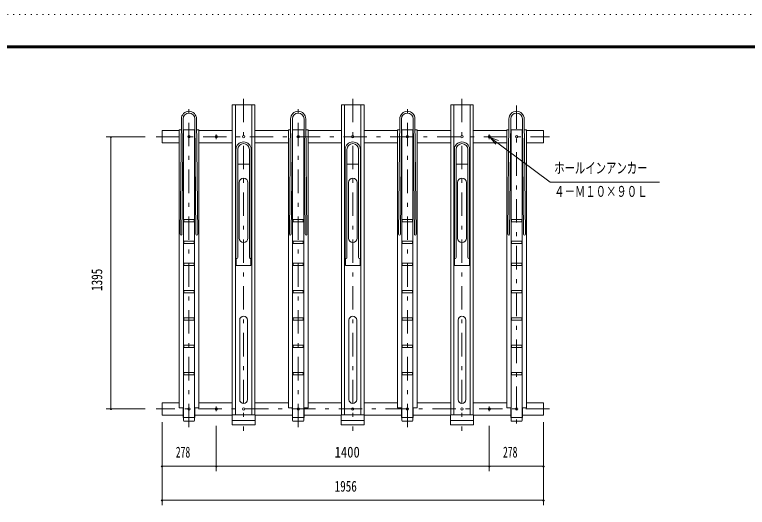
# Model space of a CAD drawing. Units: millimetres, scale not verified. Extents: x -5940 to 5940, y -4200 to 4200.
# Drawn here: x -2183 to 1575, y 1675 to 4200 of the extents above; entities that cross this region are included whole.
import ezdxf
from ezdxf.enums import TextEntityAlignment as Align

# ---------------------------------------------------------------- set-up
doc = ezdxf.new("R2010")
doc.units = ezdxf.units.MM
doc.header["$LTSCALE"] = 10
doc.linetypes.add('USER3', pattern=[24, 12, -5, 2, -5])
doc.linetypes.add('USER5', pattern=[3, 0.5, -2.5])
for name, color, linetype, lineweight in [('0-2_2-0BOLD', 7, 'Continuous', 18), ('0-4_2-2CENTER', 3, 'USER3', 18), ('0-6_2-5DIM', 3, 'Continuous', 18), ('0-8_F-F', 5, 'Continuous', 18), ('0-9_F-E_J_ADD', 5, 'USER5', 18)]:
    doc.layers.add(name, color=color, linetype=linetype, lineweight=lineweight)
doc.styles.add('ＭＳ ゴシック', font='')
doc.styles.get('ＭＳ ゴシック').set_extended_font_data('MS Gothic')

msp = doc.modelspace()

# ---------------------------------------------------------------- linework, layer by layer
at = {"layer": '0-2_2-0BOLD'}
for p, q in [((-1066.58, 2148.27), (-1066.58, 3738.47)), ((-1327.58, 3665.57), (-1333.48, 3074.57)), ((-1324.48, 3074.57), (-1318.58, 3665.57)), ((-1258.58, 3665.57), (-1252.68, 3074.57)), ((-1243.68, 3074.57), (-1249.58, 3665.57)), ((-767.58, 3665.57), (-773.48, 3074.57)), ((-764.48, 3074.57), (-758.58, 3665.57)), ((-698.58, 3665.57), (-692.68, 3074.57)), ((-683.68, 3074.57), (-689.58, 3665.57)), ((-207.58, 3665.57), (-213.48, 3074.57)), ((-204.48, 3074.57), (-198.58, 3665.57)), ((-138.58, 3665.57), (-132.68, 3074.57)), ((-123.68, 3074.57), (-129.58, 3665.57)), ((352.42, 3665.57), (346.52, 3074.57)), ((355.52, 3074.57), (361.42, 3665.57)), ((421.42, 3665.57), (427.32, 3074.57)), ((436.32, 3074.57), (430.42, 3665.57)), ((-1338.98, 3609.57), (-1328.14, 3609.57)), ((-1258.02, 3609.57), (-1319.14, 3609.57)), ((-1316.98, 3609.57), (-1316.98, 2120.77)), ((-1260.18, 2120.77), (-1260.18, 3609.57)), ((-768.14, 3609.57), (-778.98, 3609.57)), ((-698.02, 3609.57), (-759.13, 3609.57)), ((-756.98, 3609.57), (-756.98, 2120.77)), ((-700.18, 2120.77), (-700.18, 3609.57)), ((-199.13, 3609.57), (-138.02, 3609.57)), ((-196.97, 2120.77), (-196.97, 3609.57)), ((-140.18, 3609.57), (-140.18, 2120.77)), ((-129.02, 3609.57), (-118.18, 3609.57)), ((351.87, 3609.57), (341.02, 3609.57)), ((421.98, 3609.57), (360.87, 3609.57)), ((363.02, 3609.57), (363.02, 2120.77)), ((419.82, 2120.77), (419.82, 3609.57)), ((-1426.58, 3606.07), (-1338.98, 3606.07)), ((-1238.18, 3606.07), (-1066.58, 3606.07)), ((-950.58, 3606.07), (-778.98, 3606.07)), ((-678.18, 3606.07), (-506.58, 3606.07)), ((-218.98, 3606.07), (-390.58, 3606.07)), ((53.42, 3606.07), (-118.18, 3606.07)), ((169.42, 3606.07), (341.02, 3606.07)), ((-1066.58, 3543.07), (-1238.18, 3543.07)), ((-778.98, 3543.07), (-950.58, 3543.07)), ((-506.58, 3543.07), (-678.18, 3543.07)), ((-390.58, 3543.07), (-218.98, 3543.07)), ((-118.18, 3543.07), (53.42, 3543.07)), ((341.02, 3543.07), (169.42, 3543.07)), ((-1047.58, 2954.57), (-1047.58, 3509.07)), ((-1038.58, 3509.07), (-1038.58, 2954.57)), ((-978.58, 2954.57), (-978.58, 3509.07)), ((-969.58, 3509.07), (-969.58, 2954.57)), ((-487.58, 3509.07), (-487.58, 2954.57)), ((-478.58, 2954.57), (-478.58, 3509.07)), ((-418.58, 3509.07), (-418.58, 2954.57)), ((-409.58, 2954.57), (-409.58, 3509.07)), ((72.43, 3509.07), (72.43, 2954.57)), ((81.42, 2954.57), (81.42, 3509.07)), ((141.42, 3509.07), (141.42, 2954.57)), ((150.42, 2954.57), (150.42, 3509.07)), ((-978.58, 3434.57), (-1038.58, 3434.57)), ((-478.58, 3434.57), (-418.58, 3434.57)), ((81.42, 3434.57), (141.42, 3434.57)), ((-1047.58, 3370.57), (-1050.58, 3370.57)), ((-1050.58, 3364.57), (-1047.58, 3364.57)), ((-966.58, 3370.57), (-969.58, 3370.57)), ((-969.58, 3364.57), (-966.58, 3364.57)), ((-490.58, 3370.57), (-487.58, 3370.57)), ((-487.58, 3364.57), (-490.58, 3364.57)), ((-409.58, 3370.57), (-406.58, 3370.57)), ((-406.58, 3364.57), (-409.58, 3364.57)), ((69.43, 3370.57), (72.43, 3370.57)), ((72.43, 3364.57), (69.43, 3364.57)), ((150.42, 3370.57), (153.42, 3370.57)), ((153.42, 3364.57), (150.42, 3364.57)), ((-1031.08, 3340.07), (-1031.08, 3055.07)), ((-986.08, 3055.07), (-986.08, 3340.07)), ((-471.08, 3055.07), (-471.08, 3340.07)), ((-426.08, 3340.07), (-426.08, 3055.07)), ((88.92, 3055.07), (88.92, 3340.07)), ((133.92, 3340.07), (133.92, 3055.07)), ((-1314.98, 3146.57), (-1316.98, 3146.57)), ((-1316.98, 3142.57), (-1314.98, 3142.57)), ((-1260.18, 3146.57), (-1262.18, 3146.57)), ((-1262.18, 3142.57), (-1260.18, 3142.57)), ((-754.98, 3146.57), (-756.98, 3146.57)), ((-756.98, 3142.57), (-754.98, 3142.57)), ((-702.18, 3146.57), (-700.18, 3146.57)), ((-700.18, 3142.57), (-702.18, 3142.57)), ((-194.98, 3146.57), (-196.97, 3146.57)), ((-196.97, 3142.57), (-194.98, 3142.57)), ((-140.18, 3146.57), (-142.18, 3146.57)), ((-142.18, 3142.57), (-140.18, 3142.57)), ((365.02, 3146.57), (363.02, 3146.57)), ((363.02, 3142.57), (365.02, 3142.57)), ((419.82, 3146.57), (417.82, 3146.57)), ((417.82, 3142.57), (419.82, 3142.57)), ((-1316.98, 3034.57), (-1314.98, 3034.57)), ((-1314.98, 3030.57), (-1316.98, 3030.57)), ((-1262.18, 3034.57), (-1260.18, 3034.57)), ((-1260.18, 3030.57), (-1262.18, 3030.57)), ((-754.98, 3034.57), (-756.98, 3034.57)), ((-756.98, 3030.57), (-754.98, 3030.57)), ((-700.18, 3034.57), (-702.18, 3034.57)), ((-702.18, 3030.57), (-700.18, 3030.57)), ((-196.97, 3034.57), (-194.98, 3034.57)), ((-194.98, 3030.57), (-196.97, 3030.57)), ((-142.18, 3034.57), (-140.18, 3034.57)), ((-140.18, 3030.57), (-142.18, 3030.57)), ((363.02, 3034.57), (365.02, 3034.57)), ((365.02, 3030.57), (363.02, 3030.57)), ((417.82, 3034.57), (419.82, 3034.57)), ((419.82, 3030.57), (417.82, 3030.57)), ((-1050.58, 2967.57), (-1047.58, 2967.57)), ((-1047.58, 2961.57), (-1050.58, 2961.57)), ((-969.58, 2967.57), (-966.58, 2967.57)), ((-966.58, 2961.57), (-969.58, 2961.57)), ((-487.58, 2967.57), (-490.58, 2967.57)), ((-490.58, 2961.57), (-487.58, 2961.57)), ((-406.58, 2967.57), (-409.58, 2967.57)), ((-409.58, 2961.57), (-406.58, 2961.57)), ((72.43, 2967.57), (69.43, 2967.57)), ((69.43, 2961.57), (72.43, 2961.57)), ((153.42, 2967.57), (150.42, 2967.57)), ((150.42, 2961.57), (153.42, 2961.57)), ((-1314.98, 2922.57), (-1316.98, 2922.57)), ((-1316.98, 2918.57), (-1314.98, 2918.57)), ((-1260.18, 2922.57), (-1262.18, 2922.57)), ((-1262.18, 2918.57), (-1260.18, 2918.57)), ((-756.98, 2922.57), (-754.98, 2922.57)), ((-754.98, 2918.57), (-756.98, 2918.57)), ((-702.18, 2922.57), (-700.18, 2922.57)), ((-700.18, 2918.57), (-702.18, 2918.57)), ((-194.98, 2922.57), (-196.97, 2922.57)), ((-196.97, 2918.57), (-194.98, 2918.57)), ((-140.18, 2922.57), (-142.18, 2922.57)), ((-142.18, 2918.57), (-140.18, 2918.57)), ((365.02, 2922.57), (363.02, 2922.57)), ((363.02, 2918.57), (365.02, 2918.57)), ((419.82, 2922.57), (417.82, 2922.57)), ((417.82, 2918.57), (419.82, 2918.57)), ((-1316.98, 2782.57), (-1314.98, 2782.57)), ((-1262.18, 2782.57), (-1260.18, 2782.57)), ((-754.98, 2782.57), (-756.98, 2782.57)), ((-700.18, 2782.57), (-702.18, 2782.57)), ((-196.97, 2782.57), (-194.98, 2782.57)), ((-142.18, 2782.57), (-140.18, 2782.57)), ((363.02, 2782.57), (365.02, 2782.57)), ((417.82, 2782.57), (419.82, 2782.57)), ((-1314.98, 2778.57), (-1316.98, 2778.57)), ((-1260.18, 2778.57), (-1262.18, 2778.57)), ((-756.98, 2778.57), (-754.98, 2778.57)), ((-702.18, 2778.57), (-700.18, 2778.57)), ((-194.98, 2778.57), (-196.97, 2778.57)), ((-140.18, 2778.57), (-142.18, 2778.57)), ((365.02, 2778.57), (363.02, 2778.57)), ((419.82, 2778.57), (417.82, 2778.57)), ((-1314.98, 2642.57), (-1316.98, 2642.57)), ((-1316.98, 2638.57), (-1314.98, 2638.57)), ((-1260.18, 2642.57), (-1262.18, 2642.57)), ((-1262.18, 2638.57), (-1260.18, 2638.57)), ((-1028.58, 2634.57), (-1028.58, 2227.27)), ((-988.58, 2227.27), (-988.58, 2634.57)), ((-756.98, 2642.57), (-754.98, 2642.57)), ((-754.98, 2638.57), (-756.98, 2638.57)), ((-702.18, 2642.57), (-700.18, 2642.57)), ((-700.18, 2638.57), (-702.18, 2638.57)), ((-468.58, 2634.57), (-468.58, 2227.27)), ((-428.58, 2227.27), (-428.58, 2634.57)), ((-194.98, 2642.57), (-196.97, 2642.57)), ((-196.97, 2638.57), (-194.98, 2638.57)), ((-140.18, 2642.57), (-142.18, 2642.57)), ((-142.18, 2638.57), (-140.18, 2638.57)), ((91.43, 2634.57), (91.43, 2227.27)), ((131.42, 2227.27), (131.42, 2634.57)), ((365.02, 2642.57), (363.02, 2642.57)), ((363.02, 2638.57), (365.02, 2638.57)), ((419.82, 2642.57), (417.82, 2642.57)), ((417.82, 2638.57), (419.82, 2638.57)), ((-1316.98, 2502.57), (-1314.98, 2502.57)), ((-1314.98, 2498.57), (-1316.98, 2498.57)), ((-1262.18, 2502.57), (-1260.18, 2502.57)), ((-1260.18, 2498.57), (-1262.18, 2498.57)), ((-754.98, 2502.57), (-756.98, 2502.57)), ((-756.98, 2498.57), (-754.98, 2498.57)), ((-700.18, 2502.57), (-702.18, 2502.57)), ((-702.18, 2498.57), (-700.18, 2498.57)), ((-196.97, 2502.57), (-194.98, 2502.57)), ((-194.98, 2498.57), (-196.97, 2498.57)), ((-142.18, 2502.57), (-140.18, 2502.57)), ((-140.18, 2498.57), (-142.18, 2498.57)), ((363.02, 2502.57), (365.02, 2502.57)), ((365.02, 2498.57), (363.02, 2498.57)), ((417.82, 2502.57), (419.82, 2502.57)), ((419.82, 2498.57), (417.82, 2498.57)), ((-1316.98, 2362.57), (-1314.98, 2362.57)), ((-1314.98, 2358.57), (-1316.98, 2358.57)), ((-1260.18, 2362.57), (-1262.18, 2362.57)), ((-1262.18, 2358.57), (-1260.18, 2358.57)), ((-756.98, 2362.57), (-754.98, 2362.57)), ((-754.98, 2358.57), (-756.98, 2358.57)), ((-702.18, 2362.57), (-700.18, 2362.57)), ((-700.18, 2358.57), (-702.18, 2358.57)), ((-196.97, 2362.57), (-194.98, 2362.57)), ((-194.98, 2358.57), (-196.97, 2358.57)), ((-140.18, 2362.57), (-142.18, 2362.57)), ((-142.18, 2358.57), (-140.18, 2358.57)), ((365.02, 2362.57), (363.02, 2362.57)), ((363.02, 2358.57), (365.02, 2358.57)), ((419.82, 2362.57), (417.82, 2362.57)), ((417.82, 2358.57), (419.82, 2358.57)), ((-1066.58, 2211.07), (-1238.18, 2211.07)), ((-778.98, 2211.07), (-950.58, 2211.07)), ((-758.58, 2184.57), (-758.58, 2134.57)), ((-506.58, 2211.07), (-678.18, 2211.07)), ((-218.98, 2211.07), (-390.58, 2211.07)), ((-198.58, 2134.57), (-198.58, 2184.57)), ((53.42, 2211.07), (-118.18, 2211.07)), ((341.02, 2211.07), (169.42, 2211.07)), ((361.42, 2184.57), (361.42, 2134.57)), ((-1258.58, 2148.07), (-1067.58, 2148.07)), ((-949.58, 2148.07), (-758.58, 2148.07)), ((-698.58, 2148.07), (-507.58, 2148.07)), ((-389.58, 2148.07), (-198.58, 2148.07)), ((-138.58, 2148.07), (52.42, 2148.07)), ((170.42, 2148.07), (361.42, 2148.07)), ((-1311.98, 2115.77), (-1265.18, 2115.77)), ((-1067.58, 2119.67), (-949.58, 2119.67)), ((-751.98, 2115.77), (-705.18, 2115.77)), ((-507.58, 2119.67), (-389.58, 2119.67)), ((-145.18, 2115.77), (-191.98, 2115.77)), ((52.42, 2119.67), (170.42, 2119.67)), ((368.02, 2115.77), (414.82, 2115.77))]:
    msp.add_line(p, q, dxfattribs=at)
for points in [[(-1066.58, 3738.47), (-950.58, 3738.47), (-950.58, 2148.27)], [(-1050.58, 3738.47), (-1050.58, 2149.67), (-1066.58, 2149.67)], [(-950.58, 2149.67), (-966.58, 2149.67), (-966.58, 3738.47)], [(-506.58, 2148.27), (-506.58, 3738.47), (-390.58, 3738.47), (-390.58, 2148.27)], [(-490.58, 3738.47), (-490.58, 2149.67), (-506.58, 2149.67)], [(-390.58, 2149.67), (-406.58, 2149.67), (-406.58, 3738.47)], [(53.42, 2148.27), (53.42, 3738.47), (169.42, 3738.47), (169.42, 2148.27)], [(69.43, 3738.47), (69.43, 2149.67), (53.42, 2149.67)], [(169.42, 2149.67), (153.42, 2149.67), (153.42, 3738.47)], [(-1338.98, 3609.57), (-1338.98, 2184.57), (-1316.98, 2184.57)], [(-1260.18, 2184.57), (-1238.18, 2184.57), (-1238.18, 3609.57), (-1249.02, 3609.57)], [(-778.98, 3609.57), (-778.98, 2184.57), (-756.98, 2184.57)], [(-700.18, 2184.57), (-678.18, 2184.57), (-678.18, 3609.57), (-689.02, 3609.57)], [(-196.97, 2184.57), (-218.98, 2184.57), (-218.98, 3609.57), (-208.13, 3609.57)], [(-118.18, 3609.57), (-118.18, 2184.57), (-140.18, 2184.57)], [(341.02, 3609.57), (341.02, 2184.57), (363.02, 2184.57)], [(419.82, 2184.57), (441.82, 2184.57), (441.82, 3609.57), (430.98, 3609.57)], [(-1338.98, 3543.07), (-1426.58, 3543.07), (-1426.58, 3606.07)], [(441.82, 3606.07), (529.43, 3606.07), (529.43, 3543.07), (441.82, 3543.07)], [(-970.58, 2951.74), (-970.58, 2914.57), (-1046.58, 2914.57), (-1046.58, 2951.74)], [(-486.58, 2951.74), (-486.58, 2914.57), (-410.58, 2914.57), (-410.58, 2951.74)], [(73.42, 2951.74), (73.42, 2914.57), (149.42, 2914.57), (149.42, 2951.74)], [(-1338.98, 2211.07), (-1426.58, 2211.07), (-1426.58, 2148.07), (-1318.58, 2148.07)], [(-1318.58, 2184.57), (-1318.58, 2134.57), (-1258.58, 2134.57), (-1258.58, 2184.57)], [(-758.58, 2134.57), (-698.58, 2134.57), (-698.58, 2184.57)], [(-138.58, 2184.57), (-138.58, 2134.57), (-198.58, 2134.57)], [(361.42, 2134.57), (421.42, 2134.57), (421.42, 2184.57)], [(421.42, 2148.07), (529.43, 2148.07), (529.43, 2211.07), (441.82, 2211.07)]]:
    msp.add_lwpolyline(points, dxfattribs=at)
for points in [[(-1262.18, 3138.57), (-1262.18, 3150.57), (-1314.98, 3150.57), (-1314.98, 3138.57)], [(-702.18, 3138.57), (-754.98, 3138.57), (-754.98, 3150.57), (-702.18, 3150.57)], [(-142.18, 3138.57), (-194.98, 3138.57), (-194.98, 3150.57), (-142.18, 3150.57)], [(365.02, 3150.57), (365.02, 3138.57), (417.82, 3138.57), (417.82, 3150.57)], [(-1314.98, 3026.57), (-1262.18, 3026.57), (-1262.18, 3038.57), (-1314.98, 3038.57)], [(-754.98, 3038.57), (-754.98, 3026.57), (-702.18, 3026.57), (-702.18, 3038.57)], [(-194.98, 3026.57), (-194.98, 3038.57), (-142.18, 3038.57), (-142.18, 3026.57)], [(417.82, 3038.57), (365.02, 3038.57), (365.02, 3026.57), (417.82, 3026.57)], [(-1262.18, 2914.57), (-1314.98, 2914.57), (-1314.98, 2926.57), (-1262.18, 2926.57)], [(-702.18, 2926.57), (-702.18, 2914.57), (-754.98, 2914.57), (-754.98, 2926.57)], [(-142.18, 2914.57), (-142.18, 2926.57), (-194.98, 2926.57), (-194.98, 2914.57)], [(365.02, 2926.57), (417.82, 2926.57), (417.82, 2914.57), (365.02, 2914.57)], [(-1314.98, 2774.57), (-1262.18, 2774.57), (-1262.18, 2786.57), (-1314.98, 2786.57)], [(-754.98, 2786.57), (-754.98, 2774.57), (-702.18, 2774.57), (-702.18, 2786.57)], [(-194.98, 2774.57), (-142.18, 2774.57), (-142.18, 2786.57), (-194.98, 2786.57)], [(417.82, 2786.57), (417.82, 2774.57), (365.02, 2774.57), (365.02, 2786.57)], [(-1262.18, 2634.57), (-1314.98, 2634.57), (-1314.98, 2646.57), (-1262.18, 2646.57)], [(-702.18, 2646.57), (-702.18, 2634.57), (-754.98, 2634.57), (-754.98, 2646.57)], [(-142.18, 2634.57), (-194.98, 2634.57), (-194.98, 2646.57), (-142.18, 2646.57)], [(365.02, 2646.57), (365.02, 2634.57), (417.82, 2634.57), (417.82, 2646.57)], [(-1314.98, 2494.57), (-1262.18, 2494.57), (-1262.18, 2506.57), (-1314.98, 2506.57)], [(-754.98, 2506.57), (-702.18, 2506.57), (-702.18, 2494.57), (-754.98, 2494.57)], [(-194.98, 2494.57), (-142.18, 2494.57), (-142.18, 2506.57), (-194.98, 2506.57)], [(417.82, 2506.57), (417.82, 2494.57), (365.02, 2494.57), (365.02, 2506.57)], [(-1262.18, 2354.57), (-1314.98, 2354.57), (-1314.98, 2366.57), (-1262.18, 2366.57)], [(-702.18, 2366.57), (-754.98, 2366.57), (-754.98, 2354.57), (-702.18, 2354.57)], [(-142.18, 2354.57), (-142.18, 2366.57), (-194.98, 2366.57), (-194.98, 2354.57)], [(365.02, 2366.57), (417.82, 2366.57), (417.82, 2354.57), (365.02, 2354.57)], [(-949.58, 2148.27), (-949.58, 2097.27), (-1067.58, 2097.27), (-1067.58, 2148.27)], [(-507.58, 2148.27), (-507.58, 2097.27), (-389.58, 2097.27), (-389.58, 2148.27)], [(52.42, 2148.27), (170.42, 2148.27), (170.42, 2097.27), (52.42, 2097.27)]]:
    msp.add_lwpolyline(points, close=True, dxfattribs=at)
for centre in [(-1288.58, 3574.57), (-1148.57, 3574.57), (-1008.58, 3574.57), (-728.58, 3574.57), (-448.58, 3574.57), (-168.58, 3574.57), (111.42, 3574.57), (251.43, 3574.57), (391.42, 3574.57), (-1288.58, 2179.57), (-1148.57, 2179.57), (-1008.58, 2179.57), (-728.58, 2179.57), (-448.58, 2179.57), (-168.58, 2179.57), (111.42, 2179.57), (251.43, 2179.57), (391.42, 2179.57)]:
    msp.add_circle(centre, 6, dxfattribs=at)
for centre, radius, start, end in [((-1288.58, 3665.57), 39, 0, 180), ((-1288.58, 3665.57), 30, 0, 180), ((-728.58, 3665.57), 39, 0, 180), ((-728.58, 3665.57), 30, 0, 180), ((-168.58, 3665.57), 39, 0, 180), ((-168.58, 3665.57), 30, 0, 180), ((391.42, 3665.57), 39, 0, 180), ((391.42, 3665.57), 30, 0, 180), ((-1008.58, 3509.07), 39, 0, 180), ((-1008.58, 3509.07), 30, 0, 180), ((-448.58, 3509.07), 39, 0, 180), ((-448.58, 3509.07), 30, 0, 180), ((111.42, 3509.07), 39, 0, 180), ((111.42, 3509.07), 30, 0, 180), ((-1008.58, 3340.07), 22.5, 0, 180), ((-448.58, 3340.07), 22.5, 0, 180), ((111.42, 3340.07), 22.5, 0, 180), ((-1328.98, 3074.57), 4.5, 180, 0), ((-1248.18, 3074.57), 4.5, 180, 0), ((-1008.58, 3055.07), 22.5, 180, 0), ((-768.98, 3074.57), 4.5, 180, 0), ((-688.18, 3074.57), 4.5, 180, 0), ((-448.58, 3055.07), 22.5, 180, 0), ((-208.98, 3074.57), 4.5, 180, 0), ((-128.18, 3074.57), 4.5, 180, 0), ((111.42, 3055.07), 22.5, 180, 0), ((351.02, 3074.57), 4.5, 180, 0), ((431.82, 3074.57), 4.5, 180, 0), ((-1043.08, 2954.57), 4.5, 180, 0), ((-974.08, 2954.57), 4.5, 180, 0), ((-483.08, 2954.57), 4.5, 180, 0), ((-414.08, 2954.57), 4.5, 180, 0), ((76.92, 2954.57), 4.5, 180, 0), ((145.92, 2954.57), 4.5, 180, 0), ((-1008.58, 2634.57), 20, 0, 180), ((-448.58, 2634.57), 20, 0, 180), ((111.42, 2634.57), 20, 0, 180), ((-1008.58, 2227.27), 20, 180, 0), ((-448.58, 2227.27), 20, 180, 0), ((111.42, 2227.27), 20, 180, 0), ((-1311.98, 2120.77), 5, 180, 270), ((-1265.18, 2120.77), 5, 270, 0), ((-751.98, 2120.77), 5, 180, 270), ((-705.18, 2120.77), 5, 270, 0), ((-191.98, 2120.77), 5, 180, 270), ((-145.18, 2120.77), 5, 270, 0), ((368.02, 2120.77), 5, 180, 270), ((414.82, 2120.77), 5, 270, 0)]:
    msp.add_arc(centre, radius, start, end, dxfattribs=at)
at = {"layer": '0-4_2-2CENTER'}
for p, q in [((-1008.58, 3768.47), (-1008.58, 2067.27)), ((-448.58, 3768.47), (-448.58, 2067.27)), ((111.42, 3768.47), (111.42, 2067.27)), ((-1288.58, 2085.77), (-1288.58, 3734.57)), ((-728.58, 2085.77), (-728.58, 3734.57)), ((-168.58, 2085.77), (-168.58, 3734.57)), ((391.42, 3734.57), (391.42, 2085.77)), ((-1456.58, 3574.57), (559.42, 3574.57)), ((-1148.57, 3586.57), (-1148.57, 3562.57)), ((251.43, 3562.57), (251.43, 3586.57)), ((559.42, 2179.57), (-1456.58, 2179.57)), ((-1148.57, 2167.57), (-1148.57, 2191.56)), ((251.43, 2167.57), (251.43, 2191.56))]:
    msp.add_line(p, q, dxfattribs=at)
at = {"layer": '0-6_2-5DIM'}
for p, q in [((-1714.08, 3574.57), (-1514.07, 3574.57)), ((-1685.08, 3574.57), (-1693.08, 3574.57)), ((-1689.07, 2179.57), (-1689.07, 3574.57)), ((298.07, 3554.4), (256.24, 3570.99)), ((564.21, 3342.01), (1124.21, 3342.01)), ((-1514.07, 2179.57), (-1714.08, 2179.57)), ((-1685.08, 2179.57), (-1693.08, 2179.57)), ((-1426.57, 1686), (-1426.57, 2112.07)), ((529.43, 1686), (529.43, 2112.07)), ((-1148.57, 2092.07), (-1148.57, 1861)), ((251.42, 2092.07), (251.42, 1861)), ((-1422.58, 1886), (-1430.58, 1886)), ((529.43, 1886), (-1426.57, 1886)), ((-1144.58, 1886), (-1152.58, 1886)), ((255.42, 1886), (247.42, 1886)), ((533.43, 1886), (525.43, 1886)), ((-1422.58, 1711), (-1430.58, 1711)), ((-1426.57, 1711), (529.43, 1711)), ((533.43, 1711), (525.43, 1711))]:
    msp.add_line(p, q, dxfattribs=at)
msp.add_lwpolyline([(564.21, 3342.01), (256.24, 3570.99), (284.17, 3535.7)], dxfattribs=at)
for centre in [(-1689.08, 3574.57), (-1689.08, 2179.57), (-1426.58, 1886), (-1148.58, 1886), (251.42, 1886), (529.43, 1886), (-1426.58, 1711), (529.43, 1711)]:
    msp.add_arc(centre, 4, 180, 0, dxfattribs=at)
at = {"layer": '0-8_F-F'}
for points in [[(5740, -4000), (-5740, -4000), (-5740, 4040), (5740, 4040)], [(5739, -3999), (-5739, -3999), (-5739, 4039), (5739, 4039)], [(5738, -3998), (5738, 4038), (-5738, 4038), (-5738, -3998)], [(5737, -3997), (-5737, -3997), (-5737, 4037), (5737, 4037)], [(5736, -3996), (5736, 4036), (-5736, 4036), (-5736, -3996)], [(5735, -3995), (-5735, -3995), (-5735, 4035), (5735, 4035)], [(5734, -3994), (5734, 4034), (-5734, 4034), (-5734, -3994)], [(5733, -3993), (-5733, -3993), (-5733, 4033), (5733, 4033)], [(5732, -3992), (-5732, -3992), (-5732, 4032), (5732, 4032)], [(5731, -3991), (-5731, -3991), (-5731, 4031), (5731, 4031)], [(5730, -3990), (5730, 4030), (-5730, 4030), (-5730, -3990)]]:
    msp.add_lwpolyline(points, close=True, dxfattribs=at)
at = {"layer": '0-9_F-E_J_ADD'}
msp.add_lwpolyline([(5940, -4200), (-5940, -4200), (-5940, 4200), (5940, 4200)], close=True, dxfattribs=at)

# ---------------------------------------------------------------- texts
at = {"layer": '0-6_2-5DIM', "color": 7, "style": 'ＭＳ ゴシック'}
for s, width, p in [('ホールインアンカー', 0.7, (584.21, 3369.61)), ('４－Ｍ１０×９０Ｌ', 0.7, (584.21, 3249.61)), ('278', 0.65, (-1356.08, 1913.6)), ('1400', 0.85, (-541.58, 1913.6)), ('278', 0.65, (321.92, 1913.6)), ('1956', 0.75, (-541.58, 1738.6))]:
    msp.add_text(s, height=55.72, dxfattribs=dict(at, width=width)).set_placement(p, align=Align.BOTTOM_LEFT)
at = {"layer": '0-6_2-5DIM', "color": 7, "style": 'ＭＳ ゴシック', "width": 0.75}
msp.add_text('1395', height=55.72, rotation=90, dxfattribs=at).set_placement((-1716.68, 2784.07), align=Align.BOTTOM_LEFT)

doc.saveas('drawing.dxf')
